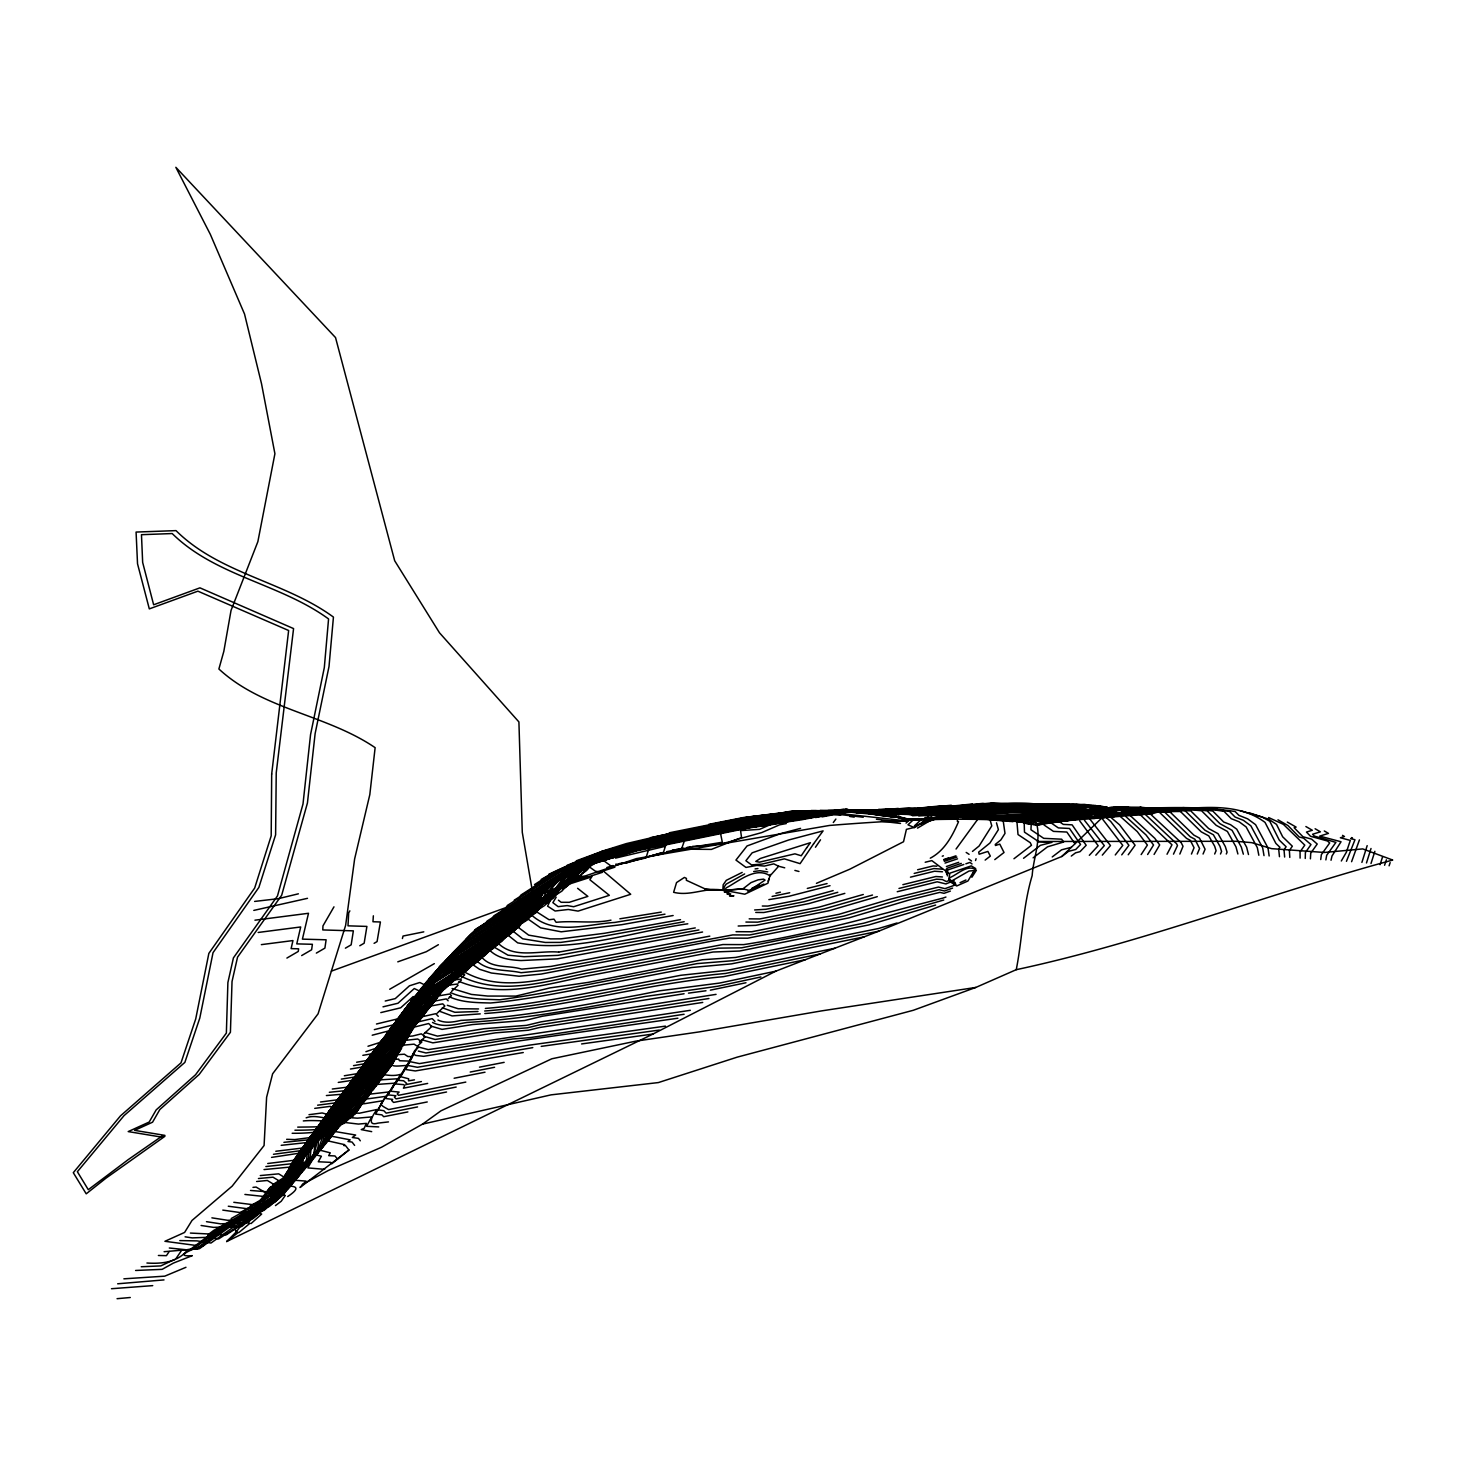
<?xml version="1.0" encoding="UTF-8"?>
<svg xmlns="http://www.w3.org/2000/svg" width="1466" height="1466" viewBox="0 0 1466 1466"><rect width="100%" height="100%" fill="white"/><g stroke="black" fill="none" stroke-linecap="round" stroke-linejoin="round"><path stroke-width="1.5" d="M1031.276 823.361L1030.946 829.756L1043.719 838.332L1061.641 839.193L1063.638 842.015L1047.53 846.817L1033.127 857.848M728.089 891.401L722.83 890.174L723.178 884.768L726.311 880.315L742.181 872.417M770.255 874.414L767.927 883.21L744.783 894.205L723.984 890.302L724.204 886.912L726.165 884.145L744.636 873.938M725.157 890.43L742.95 888.836L751.013 882.605L758.069 879.857L763.566 879.124L765.087 880.095L749.493 890.522L742.95 888.836L723.984 890.302L705.329 889.514L725.157 890.43L726.018 887.975C738.223 881.689 755.65 866.021 770.035 875.862L778.629 866.241L784.731 867.817M373.354 915.81L372.969 921.748L380.409 921.986L377.074 941.593L374.087 943.334M945.937 872.527L946.156 869.265M946.651 874.212L947.091 868.239L961.275 863.401M947.348 875.898L947.769 869.961L963.822 864.482M948.759 879.288L949.913 873.168L971.28 865.875L975.715 868.587M275.773 1194.387L275.938 1191.913L297.91 1158.067L299.156 1153.907L314.915 1130.433M277.477 1195.615L277.899 1189.567L299.412 1156.399L300.878 1151.525M302.271 1184.528L328.439 1170.436L381.6 1147.2L422.52 1124.129L551.014 1094.864L658.399 1082.568L737.178 1057.151L913.336 1010.276L975.806 987.443L1016.25 969.686C1022.462 938.387 1022.92 906.318 1032.174 875.587C1033.292 858.031 1041.538 839.816 1036.297 822.536C967.707 816.195 898.163 820.007 829.518 825.45L636.427 858.6L580.518 877.566L533.477 897.558L331.371 971.133M370.128 1087.186L361.057 1102.084L316.033 1141.574L281.197 1145.331M371.814 1084.309L371.173 1087.186L365.675 1093.819L297.928 1153.412L271.558 1157.389M381.875 1067.065L380.867 1071.444L372.566 1081.505L314.824 1132.283L307.292 1140.75M385.21 1061.311L384.092 1066.203L374.838 1077.4L320.394 1125.338L310.352 1136.608L278.228 1187.039L267.343 1180.478L256.605 1181.504M390.213 1052.716L388.93 1058.36L378.265 1071.298L328.75 1114.911L313.394 1132.485M438.994 967.065L468.479 937.452L581.837 864.647M445.261 961.146L469.981 935.565L579.217 865.453M451.73 955.246L452.261 953.267L471.502 933.695L576.596 866.241L585.081 863.749M293.933 1161.054L281.032 1182.036L272.988 1177.18L258.437 1178.536M307.805 1142.051L305.459 1149.784L285.723 1180.185L284.276 1193.507L269.176 1206.536L246.288 1208.607L228.293 1206.225M314.695 1132.613L311.47 1143.223L293.493 1170.839L292.632 1181.944L291.056 1185.224M321.567 1123.194L317.426 1136.7L301.263 1161.53L300.42 1171.554L297.818 1176.978M1359.44 839.908L1351.597 861.696M326.698 1116.176L321.86 1131.825L307.054 1154.567C305.991 1184.363 269.634 1195.193 253.581 1215.387L249.018 1218.264M330.107 1111.485L324.811 1128.6L310.902 1149.949L310.151 1158.598L306.229 1166.716M336.923 1102.157L330.693 1122.168L318.58 1140.731L317.902 1148.281L312.918 1158.561M649.145 847.769L645.975 857.94L634.466 860.56M1367.173 845.625L1361.896 862.411M343.704 1092.866L336.52 1115.773L326.222 1131.55L325.617 1137.964L319.57 1150.443M1366.477 862.961L1371.022 848.484M350.466 1083.612L342.329 1109.432L333.845 1122.406C327.175 1155.978 293.31 1174.046 267.142 1191.656M355.505 1076.685L346.654 1104.704L339.544 1115.571L339.086 1120.024L331.133 1136.315M362.23 1067.486L352.39 1098.419L347.094 1106.482L346.764 1109.799L337.711 1128.307M1371.003 863.529L1374.87 851.325M368.919 1058.305L358.089 1092.188L345.701 1117.349L357.337 1118.173L371.723 1116.927L366.61 1126.309L378.741 1126.914M666.902 841.594L663.072 853.615L642.786 858.215M373.922 1051.47L362.322 1087.534L354.882 1102.67L364.393 1103.715L382.956 1100.728L375.626 1114.105L381.911 1114.856L383.707 1116.707L407.878 1111.924M1380.056 864.683L1382.53 856.987M377.238 1046.907L365.144 1084.437L361.002 1092.848L369.487 1094.167L388.82 1091.95C381.325 1105.309 376.414 1102.982 388.637 1109.579L427.247 1101.956M383.872 1037.818L372.217 1073.808C381.27 1072.947 389.993 1077.492 400.584 1074.358L390.542 1091.217L399.119 1092.078L397.231 1093.966L398.495 1095.304L465.803 1082.091M388.838 1031.019L379.309 1060.303L398.624 1059.13L399.485 1060.724L409.435 1061.127L398.147 1080.314L403.645 1080.79L406.54 1083.319L405.899 1084.602L421.42 1081.56M1384.582 865.252L1386.36 859.809M391.77 1030.378L386.438 1046.742L414.072 1044.159L418.635 1047.072L428.255 1049.601L690.321 1010.312M394.757 1024.001L388.82 1042.198L417.718 1038.991L421.896 1041.978L417.938 1045.661M394.464 1027.703L391.202 1037.671L412.697 1036.004L421.365 1033.842L425.158 1036.847L419.368 1042.271M1389.108 865.82L1390.153 862.613M399.577 1020.336L398.367 1024.019L414.658 1022.718L432.195 1018.613L434.981 1021.454M405.569 1010.331L407.291 1005.676L433.844 974.853L456.329 952.643L537.802 899.886M407.969 1005.749L440.716 967.23M685.263 838.424L681.378 849.419L651.106 855.887M1179.837 854.073L1183.025 846.285L1181.101 842.547L1148.776 812.53M414.86 1050.316L410.132 1059.698M414.493 1052.075L416.912 1047.585M1191.455 854.055L1194.057 847.751L1190.3 840.348L1186.507 838.332L1156.784 809.745L1145.936 808.261M1197.264 854.055L1199.573 848.502L1194.9 839.23L1190.172 836.72L1162.373 809.873L1150.535 808.261M768.074 881.139L768.99 878.959M1203.055 854.037L1205.089 849.235L1199.518 838.131L1193.855 835.107L1167.981 810.002L1155.153 808.242M1214.673 854.018L1216.084 850.72L1214.654 846.194L1208.772 835.895L1201.24 831.845L1179.177 810.258L1164.37 808.224M1220.482 854.018L1221.581 851.453L1219.987 846.377L1213.408 834.795L1204.96 830.214L1184.766 810.386L1168.988 808.224M1226.291 854L1227.079 852.186L1225.319 846.56L1218.063 833.678L1208.68 828.583L1190.374 810.515L1173.606 808.206L1136.058 808.059M1237.89 853.982L1235.985 846.908L1227.39 831.442L1216.157 825.303L1201.57 810.771L1171.591 807.968M1243.351 854.183L1241.317 847.091L1232.063 830.306L1219.914 823.654L1207.159 810.9L1187.478 808.187M1248.501 854.531L1246.65 847.256L1236.754 829.188L1230.56 824.698L1223.689 822.005L1212.767 811.028L1192.115 808.169L1155.483 808.041M299.504 1174.907L302.381 1168.97L303.187 1159.203L318.91 1135.069L323.271 1120.849L337.546 1099.867L370.44 1062.905L395.179 1041.007L472.419 952.588L468.992 953.798M304.543 1168.768L308.208 1161.182L308.978 1152.258L323.345 1130.213L328.402 1113.83L340.533 1095.835L375.992 1055.978L397.414 1036.993L415.226 1016.469M1258.836 855.264L1257.315 847.623L1246.137 826.934L1239.1 821.785L1231.257 818.688L1223.963 811.284L1201.387 808.151M309.564 1162.63L314.017 1153.43L314.75 1145.331L327.761 1125.375L333.515 1106.812L343.52 1091.803L381.526 1049.051L399.632 1032.999L412.606 1017.221L417.517 1013.537L483.377 939.468M1264.004 855.613L1262.666 847.788L1250.846 825.798L1243.388 820.319L1235.05 817.02L1229.553 811.413L1206.023 808.151M316.253 1154.493L372.914 1052.093L418.36 1000.032L433.203 987.003L493.089 948.594L547.313 894.095L561.057 885.226C567.452 871.134 585.337 867.304 598.311 861.532M322.886 1146.394L329.484 1132.833L330.033 1126.969L339.434 1112.602L347.076 1088.23L355.358 1075.806L411.946 1012.933L424.737 1002.524L440.918 992.189L520.632 913.556L522.647 909.561L517.168 909.305M324.536 1144.378L331.408 1130.268L331.939 1124.679L340.882 1111.008L348.78 1085.921L358.309 1071.829L411.781 1011.888L426.166 999.922L449.641 984.895L526.459 909.47L531.26 899.996L530.142 899.941M1269.153 855.979L1267.998 847.971L1255.574 824.662L1247.676 818.853L1238.862 815.334L1235.142 811.541C1196.219 805.255 1156.564 808.151 1117.404 808.92L984.272 817.405M329.484 1138.331L337.162 1122.571L337.638 1117.843L345.206 1106.262L353.819 1078.994L362.707 1065.892L413.833 1008.132L428.292 996.019L462.706 973.974L531.315 905.713L535.182 903.368L540.184 893.527L550.575 884.548M336.062 1130.304L344.84 1112.346L345.206 1108.754L350.96 1099.976L360.544 1069.777L368.552 1057.994L411.231 1009.121L431.096 990.851L480.097 959.46L540.478 899.061L549.603 893.252C555.376 877.566 573.811 873.351 586.73 865.691M1089.33 855.301L1098.162 845.717L1079.764 820.96M1095.817 855.209L1104.319 845.625L1084.455 820.264M1279.47 856.694L1278.682 849.052L1279.91 847.293L1275.878 843.408L1265.03 822.389C1232.21 797.852 1186.251 811.174 1148.593 810.258L1121.252 811.871M1284.637 857.042L1284.033 849.749L1286.122 846.762L1279.268 840.11L1269.776 821.253L1262.208 817.075L1240.218 810.68M1102.304 855.118L1110.477 845.552L1089.055 818.046M1289.787 857.408L1289.384 850.445L1292.334 846.212L1282.677 836.793L1276.501 824.387L1268.676 819.201L1249.728 812.989M1115.26 854.953L1122.773 845.406L1101.754 818.046L1061.769 856.51L878.739 931.185L775.771 971.188L652.975 1034.043L226.68 1241.537L236.173 1231.953L269.909 1187.607L294.923 1171.774L315.282 1156.106M1300.104 858.123L1300.067 851.838L1304.777 845.131L1283.391 824.35L1268.603 817.533M1121.728 854.861L1128.93 845.314L1110.697 821.455L1105.657 817.148M1305.253 858.471L1305.4 852.516L1310.989 844.581L1303.622 838.185L1299.169 836.958L1287.936 825.541L1277.986 819.806M1128.215 854.77L1135.087 845.241L1119.603 824.863L1108.333 815.206M1310.402 858.838L1310.732 853.212L1317.219 844.031L1311.594 839.12L1302.944 836.738L1294.13 827.722L1296.109 827.099L1287.313 822.06M1171.114 812.237L1157.572 812.109L1152.294 813.758L1054.769 821.656L867.231 811.779L827.026 811.266L762.082 822.939L639.689 848.906C605.403 862.594 557.098 865.453 538.077 901.333L533.606 904.046L467.068 970.345L428.988 994.736L414.841 1006.574L364.173 1063.913L357.191 1074.376L348.083 1103.128L341.431 1113.28C337.4 1131.825 324.407 1148.501 308.391 1158.616M546.726 895.268C556.952 874.359 582.735 866.791 603.735 860.469M1141.153 854.586L1147.383 845.094L1137.268 831.589L1119.914 816.086M1320.719 859.552L1321.379 854.605L1329.68 842.95L1327.481 841.008L1310.549 836.298L1306.444 832.083L1312.308 830.251L1305.876 826.531M555.339 889.239C564.886 871.006 588.068 865.087 606.722 859.241M558.198 887.223C566.939 869.796 592.191 863.841 609.691 858.031M1325.869 859.901L1326.693 855.283L1335.911 842.4L1314.361 836.078L1312.583 834.264L1320.39 831.827L1315.112 828.748M1147.621 854.513L1153.54 845.002L1146.027 834.942L1125.833 816.562M1331.018 860.267L1332.008 855.979L1341.042 841.759L1319.712 836.115L1328.434 833.384L1324.293 830.965M569.578 879.252C576.376 866.168 594.188 863.401 606.906 858.453M1154.09 854.421L1159.679 844.929L1154.75 838.259L1129.535 814.931M578.062 873.296C586.638 860.139 606.246 859.314 619.99 853.853M580.884 871.317C588.342 859.681 606.081 858.728 618.249 854.385M592.099 863.456L594.078 860.817L613.246 853.835L622.995 852.406M1341.317 860.982L1346.374 852.186L1350.314 840.421L1340.382 837.764L1344.45 836.5L1342.544 835.363M600.474 857.592L604.652 855.741M1167.028 854.238L1171.975 844.801L1139.284 813.85M1346.448 861.33L1354.969 839.743L1350.681 838.589L1352.44 838.039L1351.615 837.562M1173.478 854.147L1177.491 845.534L1176.52 843.646L1144.836 813.96M312.478 1159.643L307.842 1167.907L324.664 1169.337M478.722 927.685L486.584 922.169M413.724 1053.907L407.163 1065.342L417.389 1067.285L532.781 1047.622M333.973 906.831L322.96 925.889L322.795 929.939L353.361 930.855L351.162 944.837L345.39 948.172M349.861 910.862L348.67 912.915L347.992 925.834L366.903 926.42L364.154 943.206L359.793 945.753M394.391 1050.297L378.521 1072.8L377.642 1076.685L370.275 1085.591L309.253 1139.229L289.425 1167.138L264.008 1169.575M550.611 899.629L547.588 906.171L555.101 911.009L568.313 909.47L578.08 911.101L630.728 894.278L603.222 870.914M556.2 897.137L552.865 902.653L558.125 906.648L567.177 905.603L573.664 906.721L609.343 895.323L589.863 879.747L591.934 876.521M978.463 818.285L956.052 849.034M491.88 919.09L493.987 915.774L568.002 868.935M505.165 909.03L507.474 905.383L562.358 870.657M518.561 898.805L520.98 895.011L555.852 872.6L596.002 860.359M384.587 1065.086L393.364 1051.525L410.407 1033.402M373.134 1083.777L393.218 1052.79L408.666 1036.37M361.809 1102.285L393.09 1054.036L406.925 1039.339M322.52 1120.171L309.528 1139.687L306.962 1148.135L287.666 1177.839L286.768 1189.769L285.027 1192.646L263.788 1210.55L240.314 1212.584L222.795 1210.11M381.6 1040.365L375.571 1049.18L363.733 1085.994L357.942 1097.759L366.94 1098.95L385.888 1096.348L377.99 1109.817L383.835 1110.715L386.163 1113.152L417.572 1106.922M391.66 1026.786L387.189 1033.273L376.945 1064.811L392.302 1063.949C390.121 1067.688 404.304 1065.269 406.485 1065.544L395.6 1083.96L403.7 1084.638L404.744 1085.555L403.425 1088.175L427.669 1083.429M393.786 1024.239L414.383 999.537M397.066 1019.731L430.876 980.076L446.928 963.528L524.7 913.373M401.996 1012.988L435.75 973.479L453.269 956.473L535.108 903.386M169.231 1251.506L166.409 1255.666L158.383 1255.482M176.195 1258.304L181.692 1250.241L192.193 1249.234L219.314 1229.058L255.341 1208.864M815.444 847.256L820.52 839.816M187.886 1249.6C177.807 1262.373 161.938 1264.004 146.93 1263.014M393.511 1050.554L412.148 1030.47M395.472 1046.339L422.281 1017.166L431.957 1001.699L430.143 1002.029M389.754 1055.795L412.679 1029.407L423.601 1011.65M385.943 1062.117L393.786 1051.287M386.712 1062.63L369.12 1087.644L306.467 1142.71L291.532 1163.747L265.877 1166.551M384.367 1066.405L367.984 1089.714L303.682 1146.192L293.658 1160.321L267.747 1163.509M374.508 1081.047C386.951 1056.161 407.548 1038.001 421.567 1014.417M372.602 1084.217L377.312 1077.73M374.948 1081.505L363.366 1097.961L306.907 1147.512L275.81 1151.268M366.866 1093.691L393.768 1050.481L415.593 1024.587M367.893 1092.811L359.903 1104.155L320.633 1138.587L283.909 1142.344M365.547 1096.586L358.749 1106.244L325.25 1135.6L294.813 1139.577L286.64 1139.32M358.492 1107.893L355.267 1112.474L339.214 1126.529C324.353 1129.59 309.619 1130.231 294.923 1130.213M833.311 822.518L835.877 819.054M542.878 891.914L532.909 904.834L468.9 967.817L428.878 989.275L422.978 994.15L374.38 1050.132L367.251 1060.596L356.659 1093.746L342.659 1122.223L358.4 1124.074L366.39 1123.377L364.191 1128.289L361.241 1129.608L371.704 1131.642M972.838 873.736L974.872 870.914M429.263 978.39L463.934 943.133L543.794 891.64M424.682 984.034L438.902 967.743M420.101 989.66L436.905 970.18L462.413 945.039L542.438 893.399M410.938 1000.893L436.52 971.28M432.855 976.576L404.469 1009.506L400.768 1019.456L415.318 1018.265L435.714 1013.684L438.261 1016.323M418.745 996.898L426.368 988.029M420.412 995.89L437.363 979.361L500.034 939.12M420.724 1015.865L406.265 1037.58L394.592 1050.004M419.019 1018.76L402.747 1041.245L395.875 1047.97M418.158 1020.226L383.542 1064.188L382.479 1068.824L373.702 1079.452L317.609 1128.802L308.813 1138.679L283.854 1177.015L278.668 1173.845L260.288 1175.567M410.278 1029.828L417.297 1021.674M414.731 1026.053L397.817 1044.69M413.87 1027.519L396.571 1046.394M411.268 1031.936L393.419 1050.902L358.18 1108.278L334.541 1129.571C320.339 1132.064 306.211 1133.438 292.155 1133.273M407.805 1037.855L393.145 1053.413L354.919 1113.574L343.905 1123.487C328.366 1127.299 313.064 1126.878 297.708 1127.134M405.166 1042.326L392.943 1055.3L352.152 1117.367M404.286 1043.81L392.87 1055.941L355.267 1113.903L352.445 1114.325M403.407 1045.313L392.796 1056.565L357.796 1110.532L352.738 1111.283M401.647 1048.3L392.668 1057.847L362.89 1103.715L353.324 1105.126M400.768 1049.803L392.595 1058.489L365.455 1100.288L353.618 1102.011M399.888 1051.324L392.522 1059.13L368.039 1096.825L353.911 1098.895M398.111 1054.329L392.375 1060.413L373.244 1089.843L354.515 1092.573M397.213 1055.85L392.302 1061.054L375.882 1086.343L354.827 1089.385M396.333 1057.371L378.521 1082.806L355.12 1086.178M394.537 1060.413L383.854 1075.659L338.279 1082.421M393.639 1061.934L386.548 1072.067L341.303 1079.104M392.741 1063.455L389.26 1068.439L344.327 1075.769M412.771 1000.527L400.346 1015.242L395.967 1028.582L413.998 1027.153L428.677 1023.525L431.7 1026.603L423.784 1034.006M395.948 1021.014L443.795 967.12L522.098 916.69M390.231 1028.729L437.931 974.688L514.218 925.046M380.17 1042.326L427.504 988.231L436.666 980.626L495.673 942.748M367.105 1059.955L416.875 1003.477L430.399 992.152L475.754 963.089L538.187 900.71L543.849 897.284C549.072 880.919 567.47 877.236 579.821 868L638.59 849.804L787.718 819.256M361.241 1067.871C389.974 1034.116 417.792 997.906 458.363 977.62L532.286 905.402L537.491 895.14L542.585 890.229M356.843 1073.827C384.184 1043.352 408.702 1008.626 445.279 988.542L523.545 911.522L526.954 904.779L523.655 904.632M350.942 1081.798C375.937 1054.952 398.001 1024.074 428.054 1002.799L508.647 921.931L504.249 920.703M345.005 1089.806C367.728 1062.154 393.163 1036.737 418.653 1012.09M339.049 1097.851C360.233 1068.128 390.982 1047.714 412.862 1018.833L477.788 946.065L476.138 946.633M334.56 1103.898C355.945 1073.808 387.977 1054.146 409.729 1024.587L467.031 959.112L461.863 960.945M331.554 1107.966C352.775 1078.151 385.008 1059.112 406.54 1029.755L407.401 1026.108L411.231 1023.415L457.539 972.178L461.662 965.654L456.604 967.193M325.544 1116.102C346.617 1087.002 378.979 1069.007 400.145 1040.145L401.849 1032.852L409.509 1027.464L444.711 988.542L450.868 978.738L446.14 979.709M319.478 1124.275L337.107 1104.503L381.673 1065.196L393.749 1050.536L395.234 1044.14L402.362 1035.344L407.768 1031.551L431.884 1004.906L440.075 991.859L436.905 992.445M405.092 1036.682L397.176 1045.918M971.848 877.291L976.374 870.291C968.091 863.364 957.756 874.469 949.693 877.713L949.473 880.974L955.979 884.31M372.914 1052.093L428.878 989.275L488.325 949.986M430.564 999.336L475.094 949.327L472.565 950.225M420.742 997.008L433.899 985.72L497.414 944.984L547.991 894.003M334.468 1106.848L382.791 1063.162L395.344 1047.933L396.901 1041.281L402.197 1034.758L408.208 1030.525L435.09 1000.82L442.769 988.579L439.214 989.257M322.373 1122.241L377.129 1073.332L387.317 1060.981L388.545 1055.593C401.171 1037.781 419.459 1024.936 429.245 1004.998L427.907 1005.236M431.865 978.317L442.989 966.57L456.751 955.264L529.043 908.957M430.381 980.956L446.214 964.665L525.946 913.391M428.384 984.474L442.182 970.529L514.749 923.873M435.549 974.029L451.711 958.269L460.269 952.13L531.993 906.245M465.712 939.596L476.303 928.748L485.796 923.232L487.225 920.96L570.824 868.074M463.494 961.531L488.545 935.986L487.555 935.711M440.313 966.167L465.455 941.245L545.15 889.899M446.25 961.843L457.722 950.518M568.203 879.343L541.082 906.006L536.244 912.548L530.472 916.25M572.62 876.137L550.062 898.31L544.839 905.365L537.179 910.276M576.45 872.948L554.551 894.462L549.127 901.773L545.315 904.229M577.164 872.82L559.022 890.632L553.415 898.2L545.792 903.093M583.083 868.147L568.002 882.953L561.991 891.035L552.499 897.137M811.101 810.57L835.877 811.101M820.117 810.423L837.123 810.826M461.369 977.987L464.704 974.853L464.044 974.139L453.306 975.88M458.088 983.173L461.369 980.058L460.489 979.105L441.431 981.853M451.546 991.401L458.052 985.262L456.934 984.071L428.439 987.919M448.248 998.639L451.436 995.652L449.842 993.966L419.423 999.116M437.143 1013.226L444.839 1006.006L442.769 1003.843L407.475 1010.166M418.635 1047.072L415.483 1050.517L405.734 1069.52L415.318 1070.95L523.252 1052.533M906.043 823.067L908.572 820.722L897.229 821.583L876.411 819.237M921.894 818.963L914.454 825.816L939.101 817.46M928.326 816.525L920.007 824.185L940.586 817.478M925.596 822.554L931.735 816.892M440.258 967.358L459.371 948.832L542.512 895.103M987.644 804.376L982.953 803.35L931.973 808.591M599.209 858.398L602.288 858.215M364.521 1095.89L302.363 1150.443L273.464 1154.292M286.676 1180.46L311.213 1161.017M432.03 982.33L501.152 936.737M972.471 851.416L979.105 846.01L991.786 825.889L989.532 817.955M545.609 895.873L484.421 955.832L431.81 989.568L413.614 1006.097L370.018 1056.033L363.898 1065.177L353.819 1096.861L348.981 1104.21L348.67 1107.251L339.342 1126.309L327.798 1140.86L344.712 1144.671L343.649 1145.477L345.646 1145.752L348.926 1149.985L331.847 1163.747L330.73 1162.355L318.269 1161.768L321.384 1156.234L313.504 1154.218L322.025 1147.97M975.531 860.524L976.099 858.728M985.152 860.084L990.32 856.089L987.919 851.434L979.123 854.22L978.683 852.149L989.971 842.987L998.401 829.646L996.477 822.811M994.773 859.626L1004.027 852.479L999.794 844.123L995.469 845.479L995.267 844.453L1000.838 839.945L1004.998 833.403L1002.964 819.219M1013.959 858.746L1031.496 845.277L1030.232 842.675L1018.009 834.539L1016.873 820.997M348.926 1149.985L300.017 1187.497L305.991 1181.083L286.676 1179.654M1023.543 858.288L1040.475 845.314L1051.873 842.382L1038.881 841.777L1024.477 832.157L1024.166 822.041M1052.222 856.95L1061.567 849.822L1071.426 847.293M190.378 1249.362L216.931 1229.424L256.403 1207.306L269.909 1187.607C293.072 1177.436 321.439 1161.86 324.316 1133.841L335.073 1117.367L341.999 1095.175L352.408 1079.801L412.111 1013.996L432.177 999.482L513.668 918.431L508.427 916.965M195.821 1248.94L224.115 1228.306L253.233 1211.997M1061.769 856.51L1068.567 851.325L1075.732 849.474L1080.552 844.471L1069.484 828.455L1058.342 827.905L1050.499 822.518M1071.28 856.071L1075.568 852.827L1080.039 851.673L1086.178 845.296L1072.122 824.845L1063.271 824.387L1058.599 821.18M197.635 1248.812L226.515 1227.94L252.17 1213.573M226.68 1241.537L238.188 1232.521L236.173 1231.953L231.262 1218.503L259.574 1202.633M238.848 1232.576L249.935 1223.285L244.181 1221.673L240.791 1212.199L260.618 1201.075M251.016 1223.597L261.699 1214.031L252.225 1211.356L250.32 1205.877L261.663 1199.518M275.461 1205.583L281.215 1201.259L285.32 1195.431L272.346 1192.444L266.482 1192.518M287.721 1196.549C309.967 1181.633 280.592 1187.863 272.603 1184.748L297.653 1168.878L316.638 1154.475M323.363 1146.357L318.617 1149.839L330.271 1152.844L328.677 1155.648L334.999 1155.959L337.546 1159.148M317.975 1152.844L288.271 1173.68M309.857 1162.666L283.928 1183.355L264.375 1195.725M305.771 1167.596L275.681 1192.078L260.197 1201.845M304.397 1169.245C287.061 1185.133 264.43 1195.871 251.107 1215.131L228.934 1227.555L199.468 1248.666L164.1 1251.707M301.648 1172.562L267.398 1200.801L256.019 1207.984M298.899 1175.879L261.883 1206.628L253.233 1212.089M296.15 1179.214L250.429 1216.212L247.901 1219.859L218.617 1238.935L207.952 1237.286L192.248 1237.89L185.083 1236.828M290.598 1185.902L241.725 1226.547L213.505 1227.372L201.099 1225.484M422.52 1124.129L440.991 1110.807L551.821 1058.782L635.823 1041.153L699.355 1031.881L821.418 1010.917L975.806 987.443M590.798 865.948L596.167 862.484M574.58 878.006L578.319 875.605M582.039 873.205C589.827 870.602 591.256 861.037 598.183 857.555L601.005 857.628M575.753 878.079C586.29 874.194 588.617 861.092 599.209 857.39L612.678 854.605M573.334 880.461L579.107 876.741L591.861 861.77L600.235 857.225L618.011 852.094M562.907 888.799C575.845 882.129 580.774 865.783 595.159 860.799M562.431 889.917C573.151 881.817 579.345 867.579 592.722 862.521M519.111 920.245L442.86 969.283C419.588 995.762 387.647 1018.852 381.691 1055.777L404.414 1054.201L407.841 1056.51L412.386 1056.711L400.676 1076.685L408.647 1078.774L408.501 1080.863L414.475 1079.837M562.321 878.904L587.115 863.016L596.607 860.23M570.604 874.469L589.753 862.21M580.866 868.788L592.411 861.403M507.401 931.075L440.112 974.304L433.368 980.186L387.354 1032.595L382.223 1040.09L369.853 1078.298L379.401 1079.911L397.634 1078.774L387.995 1094.845L395.893 1095.743L394.446 1097.191L396.022 1098.877L456.183 1087.057M507.401 931.9L433.166 980.754L380.555 1042.363L367.16 1082.989L374.6 1084.602L394.702 1083.172L385.466 1098.474L392.668 1099.408L391.66 1100.435L393.566 1102.45L446.544 1092.005M522.501 922.206C542.072 910.514 552.81 887.406 573.096 876.411M521.969 923.378L527.632 919.732L532.085 913.703L565.326 881.029L583.688 869.356L587.298 864.519L603.259 858.801M511.432 931.808L519.019 926.933L523.087 921.399L560.855 884.273L565.656 881.671M507.089 935.418L514.713 930.543L518.579 925.266L558.601 885.904L572.418 877.254C580.005 863.621 601.72 860.634 615.61 855.631M497.029 942.711L435.988 981.89L426.001 990.191L378.723 1044.268L370.586 1056.033L359.5 1090.631L348.761 1112.456L359.298 1113.244L377.11 1109.487C373.317 1113.94 365.675 1126.768 378.063 1123.103L388.472 1121.911M502.765 939.046L510.388 934.135L556.347 887.535L566.737 881.231L569.449 875.99L573.572 872.05L584.054 868.293L595.727 861.257L614.126 856.236M494.079 946.285L501.739 941.355L551.839 890.815L555.669 888.744M541.156 896.862L457.85 950.738M590.835 865.068L594.665 862.613M541.229 879.435C562.413 867.286 586.363 856.199 609.911 852.039C669.119 831.094 732.872 823.69 794.554 813.373M534.485 884.621L550.74 874.176L605.605 851.856M514.236 900.197L559.536 871.519M265.767 1193.69L280.977 1184.07M261.589 1199.811C284.825 1183.135 316.454 1166.185 322.41 1136.132L333.625 1118.961L340.314 1097.503L349.458 1083.795L392.613 1035.216L404.085 1025.046L412.276 1015.077L423.436 1006.794L503.644 925.449L500.089 924.46M254.626 1210.036C276.817 1190.997 312.185 1175.036 316.656 1143.022L329.227 1123.762L335.219 1104.484L346.489 1087.79L387.079 1042.143L401.867 1029.022L412.441 1016.14L419.789 1010.624L447.057 979.893L493.584 932.468L491.733 931.955M565.253 876.063L550.263 884.804M604.652 857.976L621.437 853.267M921.601 823.342L914.399 827.63L907.967 824.79L913.501 819.677L902.818 820.484L835.272 812.989M917.514 828.107L929.975 820.685M286.896 958.068L298.276 951.434L298.624 948.814L291.111 948.612L292.962 940.567L261.351 944.635M301.666 955.575L311.635 949.766L312.386 944.287L296.773 943.884L300.695 926.97L258.163 932.468M316.344 953.102L324.902 948.117L326.112 939.798L302.417 939.138L308.501 913.281L254.937 920.19M474.672 930.287L573.664 867.212M402.399 938.533L403.058 936.041L423.784 931.845M438.389 944.709L426.258 951.727L397.781 961.843M434.339 963.638L389.718 989.238M257.466 1205.748L213.688 1230.414L208.667 1234.225L203.353 1245.587C199.816 1246.357 169.928 1257.242 192.284 1255.666L173.428 1263.069L162.14 1269.354L135.587 1270.472M248.963 1218.283L233.772 1226.804L210.976 1243.021L197.085 1240.896L179.805 1240.584M584.879 867.176L602.086 856.401L608.555 854.99M582.039 869.521L585.392 867.707M578.08 872.068L594.903 861.495C601.885 854.861 613.906 853.56 623.398 852.167M575.808 873.718L589.314 865.416L591.824 862.045L617.479 853.34M571.722 876.741L575.552 874.671M253.966 1210.513L227.816 1224.586L196.92 1245.569L164.925 1241.299L184.606 1232.43L192.009 1220.445L232.159 1186.141L264.082 1145.532L266.61 1097.283L272.621 1073.808L318.085 1013.812L345.628 925.376L354.625 858.948L369.817 794.609L375.131 747.66C326.35 714.492 262.817 709.672 218.892 668.991L223.822 651.38L231.042 610.406L257.869 541.65L274.912 453.727L261.516 383.707L244.529 314.036L210.316 234.322L175.847 167.307L335.531 337.583L394.684 560.745L439.488 632.781L518.909 721.932L522.281 832.322L533.477 897.558M759.021 885.116L751.948 888.231M763.896 884.053L747.88 891.42M960.065 882.679L965.947 879.985M441.632 986.087L445.481 985.299C433.661 1006.024 414.97 1021.747 398.55 1038.423L396.956 1045.331C375.351 1074.541 342.109 1092.445 320.999 1122.223C306.669 1141.354 298.386 1163.418 283.763 1182.531L282.846 1194.992L274.563 1202.487L252.299 1204.612L233.809 1202.303M432.195 999.024L434.669 998.419C424.535 1018.962 405.294 1031.936 391.898 1049.858L390.524 1055.758L379.401 1069.245L331.536 1111.43L316.436 1128.38L279.859 1187.222L279.163 1196.842L272.786 1192.243L250.521 1190.465M930.287 858.178C944.562 850.683 952.442 835.895 958.526 821.675L957.335 821.308L957.646 818.541L951.067 817.442M773.81 823.141L759.571 829.353L740.568 830.599L741.558 837.489C725.652 844.636 709.526 845.369 692.52 846.395M612.165 855.026L627.521 849.675M611.487 855.576L629.555 848.466M616.82 853.395L630.765 847.55M630.746 847.751L818.889 811.119M631.351 847.623L624.021 849.95M630.93 848.484L624.241 851.654L616.27 852.699M622.574 852.662L630.673 849.016M623.05 852.589L630.508 849.382M576.266 860.817L601.536 851.544L666.37 834.575L763.218 815.701M567.067 865.325L601.683 851.654M548.614 874.396C574.452 861.88 600.419 852.332 627.686 845.699C681.873 831.808 737.471 820.978 792.813 813.667M602.233 861.073L634.815 848.631M953.981 880.626L945.918 883.943L937.195 881.799L897.247 891.713M560.269 871.28L608.94 851.874L650.391 840.403L791.567 813.062L809.159 812.366M564.025 870.126L610.406 851.911L645.755 842.089L799.703 812.292L810.258 811.889M567.782 868.971L613.411 851.38M575.332 866.663L610.644 852.809L641.118 843.793L807.876 811.541L816.525 811.193M614.529 851.251L648.082 841.246L795.635 812.677L810.973 812.072M579.125 865.508L610.717 853.102L638.791 844.636L811.211 811.303C830.526 812.934 849.345 807.363 868.458 812.402M582.918 864.354L610.791 853.414L636.446 845.479L814.51 811.101L829.426 811.211M590.541 862.026L596.662 859.626M600.748 858.013L631.516 847.256L658.692 842.895M600.602 858.398L628.144 848.686M185.962 1267.302L164.778 1276.153L123.877 1278.828M637.673 848.374L702.489 834.209L748.191 826.238M641.98 847.311L611.249 857.372M624.369 850.262L611.12 854.605M611.798 855.393L613.026 854.971M942.253 856.199L943.389 855.814M943.646 859.626L948.484 857.976M944.324 861.348L956.913 857.097M945.02 863.071L957.536 858.838M946.395 866.516L958.709 862.32M923.415 822.279L929.352 820.264M936.774 819.274L943.023 817.167M965.874 863.804L969.979 862.429L972.031 863.969M408.281 1025.815L372.199 1035.216M404.561 1034.684L367.984 1046.248M402.71 1039.082L365.914 1051.69M943.719 859.919L955.979 855.832M400.896 1043.444L369.817 1054.164L362.853 1055.337M397.268 1052.057L378.668 1058.489L356.623 1062.227M395.49 1056.326L383.047 1060.633L353.526 1065.635M393.713 1060.578L387.409 1062.758L350.447 1069.026M625.121 851.691L645.406 845.919M622.83 852.644L646.158 844.911L828.418 811.284L824.937 811.449M620.521 853.579L635.364 848.741M613.576 856.419L638.828 848.191M606.576 859.278L639.689 848.906L810.332 813.978M606.814 867.542L613.118 865.526M574.452 880.168L582.973 877.438M599.979 871.977L614.877 867.194L612.055 866.754L603.277 860.359M571.923 882.111L602.398 872.325L595.453 871.244L590.267 867.524M569.394 884.035L589.882 877.456L578.795 875.77M603.259 851.544L631.993 843.188M607.254 851.838L624.204 845.772L659.553 837.068L775.331 814.583L793.399 813.868M174.656 1259.441L160.802 1265.909L141.249 1266.752M896.917 923.03L878.647 928.473L735.584 957.445L702.379 959.754L588.104 982.403L549.842 987.937L515.83 996.092L487.72 996.055L471.447 994.424L452.096 988.524M935.638 905.053L868.807 924.936L739.615 951.031L713.044 952.02L596.479 974.249C551.399 982.165 504.212 1000.087 459.041 981.414M650.318 856.126L662.302 852.589M780.407 892.189L775.899 893.234M789.734 892.739L772.142 896.422M611.432 858.105L637.472 850.701L747.129 828.235M615.518 858.105L664.703 846.45M611.285 855.228L612.715 854.806M625.396 863.126L662.944 852.552M800.564 828.363L780.718 833.586L747.055 845.955L735.95 860.084L745.974 867.432L756.896 865.38L764.372 866.076L773.791 863.859L778.629 866.241M1108.772 815.811L1115.681 814.051L1157.572 812.109L1140.182 807.18L966.919 818.065L958.672 817.24M1117.147 814.455L1147.017 811.798L1180.423 811.486M872.508 895.03L824.094 908.938L757.739 922.151L745.901 922.059M898.988 888.451L936.517 879.16L942.418 879.563L946.395 881.579L950.206 880.021L955.282 882.642M877.273 896.661L829.096 910.716L755.723 925.358L738.168 926.017M1016.25 969.686C1144.323 942.253 1266.514 894.352 1392.7 860.047L1362.739 848.906L1324.421 852.461L1271.608 848.649L1251.744 842.657L1236.15 841.301L1037.342 841.484M807.308 888.433L827.081 883.558M830.031 885.684L788.855 896.312L768.862 899.629M925.193 862.246L931.826 860.615L949.143 873.608M833.164 890.595L798.97 899.941L767.836 906.08L762.302 906.025M917.606 869.759L933.164 865.93L936.902 866.186M837.782 892.299L804.009 901.737L765.82 909.305L754.624 909.965M914.198 873.424L933.842 868.568L942.473 869.191M844.837 893.38L809.049 903.532L763.804 912.512L755.76 912.438M910.459 877.163L934.52 871.225L942.473 871.775M863.291 894.48L819.091 907.142L759.773 918.944L749.181 918.852M902.873 884.676L935.858 876.521L942.436 876.961M669.192 832.816L747.129 817.203L798.86 811.01M650.428 837.672L751.142 816.837L801.004 811.046M633.788 842.822C681.14 831.772 729.097 821.638 777.163 814.931M816.434 883.338L849.785 869.21L903.532 841.741L906.409 829.353L914.491 827.392M298.386 893.82L278.174 898.695L254.626 901.425M307.512 898.328L253.801 910.404M380.812 1012.603L400.658 1007.82L413.155 996.587L420.449 1000.05M376.469 1024.001L405.954 1016.891L410.956 1012.401L413.87 1013.776M374.325 1029.627L410.627 1020.538M385.228 1001.021L395.27 998.603L409.472 985.793L419.771 982.513L427.137 986.068M383.011 1006.83L397.982 1003.239L414.273 988.542L423.784 993.087M760.909 976.961L717.46 986.288L645.058 996.513C585.997 1007.71 526.77 1018.943 466.719 1022.48C455.23 1024.386 443.483 1028.051 432.507 1022.443M745.992 982.751L710.369 990.155M716.068 994.369L540.936 1021.875L526.532 1025.357L484.037 1028.711L437.454 1036.132L425.048 1032.522M864.134 936.866L731.552 963.858L691.677 967.505L614.364 982.348C573.188 989.825 532.103 999.262 490.45 1003.001C476.542 1002.597 462.413 1002.671 449.402 996.825M834.85 948.245L727.521 970.272L680.975 975.257L623.27 986.38C577.494 994.754 531.755 1004.76 485.374 1008.425M820.135 953.945L725.505 973.461L714.675 974.505C637.435 982.971 562.138 1005.181 484.66 1011.009M805.384 959.68L723.489 976.668C643.592 983.888 565.051 1007.765 484.806 1013.519M775.771 971.188L719.476 983.081L659.535 990.814L640.257 994.644C580.829 1005.694 521.365 1017.257 460.929 1020.391C453.159 1022.168 445.334 1023.488 437.931 1020.024M878.739 931.185L733.568 960.651L697.028 963.62L609.911 980.333C573.334 987.369 536.574 994.846 499.741 999.794C483.065 999.152 466.096 999.592 450.465 992.574M606.503 855.539L613.521 853.89M775.587 814.18L792.41 810.9L797.889 811.449M413.229 1005.053L446.305 998.896L448.138 1000.82M618.817 864.134L633.825 860.817M616.471 864.793L628.218 862.356M673.004 850.262L683.229 848.136M666.499 851.728L676.944 849.565M630.637 849.107L742.034 826.586M630.453 849.455L646.176 846.212M650.666 845.296L763.584 822.554M636.409 848.338C712.586 838.185 788.305 807.235 865.728 812.879M631.296 847.715L657.098 842.492M630.966 848.393L699.3 834.594L848.759 811.578L860.194 812.072M630.801 848.759L720.612 830.599L850.225 811.614M821.088 811.138L644.362 845.204M823.287 811.138L663.127 842.034M827.685 811.174L804.376 815.682M661.276 912.09L619.88 918.797M664.978 914.179L614.694 922.444C587.188 924.185 554.001 935.968 531.113 914.637M708.774 824.332L743.115 817.588L796.716 810.973L816.36 810.661M601.463 856.675L604.432 856.089M470.201 1072.049L494.592 1067.285M454.13 1078.243L485.008 1072.214M829.426 814.4L801.334 819.842L694.004 835.583M815.536 817.552L831.094 814.528M835.547 813.685L839.981 812.824M479.492 1067.156L504.157 1062.355M687.316 838.277L729.408 830.141M749.364 826.293L753.799 825.431M758.215 824.57L769.302 822.444M780.388 820.3L784.823 819.439M795.763 817.332L800.07 816.507M721.51 832.12L651.857 843.481M725.945 831.259L730.361 830.416M734.778 829.554L739.212 828.693M821.052 812.897L829.994 811.193M731.516 830.636L662.339 841.521M735.987 829.774L740.44 828.913M766.791 824.717L672.857 839.542M771.263 823.855L775.734 822.994M776.357 823.324L678.135 838.552L619.733 851.471M780.773 822.463L785.19 821.601M802.122 818.779L772.894 824.442L683.413 837.562M786.307 823.562L779.582 824.827L761.77 832.578L735.639 839.816L711.395 849.4L679.033 849.126M822.114 816.874L833.311 814.784L840.733 815.096M687.078 847.385L690.706 846.725M672.161 850.408L722.317 842.254L720.301 832.23M945.937 897.045L943.078 898.053C877.658 914.967 811.138 934.392 743.629 944.617L722.866 944.544L587.481 970.18C547.569 978.024 502.636 993.362 464.099 971.793M943.737 900.014L863.877 923.177L741.613 947.824L718.395 948.154L591.989 972.233C549.31 980.076 502.636 997.21 460.782 976.063M954.769 885.152L944.965 888.653L938.515 887.077L891.071 898.86L839.065 914.289L751.692 931.771L736.042 931.68M952.57 888.121L944.507 890.998L939.193 889.715L900.179 899.409L844.05 916.067L749.676 934.978L732.743 934.905L546.14 970.235L521.071 972.709C506.21 969.246 488.343 972.123 476.267 960.468M950.353 891.09L944.031 893.344L939.853 892.354L909.25 899.959L849.016 917.863L747.66 938.203L729.463 938.112L712.714 940.952L541.266 974.047L519.056 976.228L491.385 973.021L479.529 969.283L472.95 964.756M827.63 810.661L762.082 822.939M830.269 811.523L843.72 809.122L869.631 812.201M836.133 811.798L840.586 811.01M846.358 811.284L829.811 811.321L801.627 815.426M844.837 812.219L852.516 810.845M847.715 812.347L854.257 811.174L872.655 813.667M856.291 812.75L859.424 812.201L843.628 811.761M861.147 812.53L839.468 811.449M642.511 845.992L659.865 842.95M664.19 842.199L692.392 837.269M649.768 845.149L673.755 840.953M732.34 828.565L766.736 822.573M695.269 927.905L558.656 952.112M698.915 929.957L557.96 955.356L524.04 956.693L507.987 955.191L494.024 947.054M702.562 932.01L557.263 958.874L520.98 960.542C509.966 959.955 498.788 958.654 490.285 950.848M709.801 936.133L551.033 966.406L521.658 969.136C508.977 965.049 493.309 968.806 482.864 958.471M673.132 915.517L621.712 924.68L561.185 931.808L540.606 927.85L527.32 918.541M680.499 919.658L604.505 933.274L560.947 938.845L550.556 938.9L528.676 935.143L518.066 927.208M684.164 921.729L595.874 937.599L560.727 942.4L545.26 942.455L522.684 938.79L512.66 930.873M687.811 923.8C631.663 931.606 574.562 953.193 517.663 942.858L507.584 934.832M990.1 803.533L1005.493 804.156M665.436 1026.127L529.684 1045.111L419.459 1063.601L409.106 1061.476M659.205 1030.085L541.211 1046.376M652.975 1034.043L581.599 1043.939M684.109 1014.27L530.985 1037.507L512.66 1038.991L425.965 1052.973L418.341 1051.085M677.897 1018.21L518.341 1041.025L423.656 1056.326L415.794 1055.428L412.734 1053.742M610.974 920.172C592.576 923.855 574.47 920.428 556.109 922.316L553.965 919.145L549.072 919.732L536.611 911.815M708.921 998.511L540.184 1024.697L527.43 1027.794L489.791 1030.763L435.145 1039.486L423.766 1036.26M702.727 1002.432L539.451 1027.519L528.328 1030.232L495.526 1032.834L432.855 1042.857L421.475 1039.687M790.705 817.478L832.596 811.358M779.839 819.512L835.363 811.394M768.99 821.546L838.094 811.431M758.179 823.562L840.824 811.468M747.403 825.578L843.536 811.504L912.054 814.381M736.665 827.594L846.23 811.559M715.261 831.607L851.563 811.633M338.958 1116.945C327.779 1121.545 317.334 1113.629 306.156 1117.825M349.329 1117.917C333.735 1123.469 318.708 1119.419 303.315 1120.94M684.091 993.746L542.42 1016.231L524.755 1020.501L472.51 1024.551L442.054 1029.389L430.839 1026.053M688.47 993.142L705.989 990.759M629.922 847.843L631.15 847.495M628.254 848.447L629.959 848.228M626.568 849.052L629.152 848.704M621.456 850.866L626.715 850.17M617.131 852.406L625.066 851.16M314.732 1108.369L330.015 1106.39L337.015 1108.278M308.996 1114.691L322.135 1112.969L331.334 1115.424M326.387 1095.542L348.56 1093.709M320.523 1101.992L337.986 1099.738L342.751 1101.039M317.627 1105.199L333.991 1103.073L339.874 1104.668M332.306 1089.018L354.442 1086.306M329.337 1092.28L351.492 1090.026M768.88 815.701L805.329 811.119L837.801 810.478M781.506 814.418L807.491 811.156M785.519 814.235L809.672 811.193M801.645 812.824L838.46 810.643M803.698 812.879L809.947 812.091M805.677 812.934L809.91 812.402M755.082 868.917L757.94 868.568M753.671 871.482L759.938 870.712L767.763 871.94M619.513 863.492L623.893 862.979M918.632 818.669L905.31 819.531L892.776 814.326M1028.985 804.119C981.634 801.719 934.465 809.782 887.168 811.798M938.368 808.316L894.718 812.384L850.042 810.606M966.845 807.583L910.294 812.989M877.694 810.057L887.626 809.049L896.514 809.91M884.016 809.855L898.273 808.407M888.433 809.855L908.902 807.766L915.389 808.426M951.306 805.237L911.064 809.36L862.191 809.983M927.978 808.554L972.416 803.991M938.185 808.407L993.215 802.763L1013.079 804.119M276.982 1195.266L264.375 1196.531L244.914 1194.442M912.402 815.737L924.734 815.004M918.742 815.902L937.452 815.059M939.871 816.159L954.714 815.811L947.934 815.096M1037.891 821.711C1076.209 819.567 1113.885 812.952 1152.294 813.758M1043.077 821.601C1076.52 820.025 1109.249 813.447 1142.82 814.528M1045.918 821.711C1075.238 820.557 1103.806 813.996 1133.273 815.298M1047.365 822.353C1069.777 821.693 1091.4 815.206 1114.013 816.855M1039.449 823.489L1043.719 823.086M1047.988 822.683C1066.918 822.023 1085.133 815.902 1104.283 817.643M1040.145 823.819L1046.358 823.214M1035.711 825.01C1048.923 824.442 1061.329 818.523 1074.761 820.025M252.977 1187.368L256.11 1187.075L264.137 1191.84L273.299 1192.609M874.542 814.051L865.343 812.952M879.234 815.114L885.171 814.565M117.06 1298.693L130.272 1297.502M117.665 1283.795L164.009 1279.91M111.489 1288.724L152.721 1285.627M459.371 964.115L464.337 962.374L460.745 968.091L408.794 1024.422L408.134 1027.171C386.493 1056.62 354.351 1075.971 333.057 1105.932C318.324 1123.542 314.622 1146.412 299.321 1163.857C300.072 1172.892 296.444 1182.237 288.014 1186.47L246.838 1221.453L226.277 1234.83L190.397 1233.071M478.557 1008.938L458.143 1008.718L447.295 1005.291M477.971 1011.503L454.827 1012.291L442.347 1007.802M480.243 1013.867L452.133 1015.92L439.452 1011.21M1008.571 819.109L1116.671 812.054M1008.773 819.659L1140.182 811.651M1009.158 821.381L1013.666 821.052M1020.831 821.693L969.191 816.397L954.494 816.159M1024.587 822.591L1028.601 822.298M917.404 814.161L1003.422 806.282L1084.4 804.394L1092.152 805.549M923.452 814.308L1004.448 806.648L1094.112 805.53M931.661 814.29L1005.328 807.326L1095.853 805.475M934.795 815.206L1007.05 808.682L1100.16 805.86L1105.694 807.161M936.408 815.664L1007.912 809.36L1106.885 807.143M942.381 815.811L1008.791 810.038L1106.867 806.813M959.13 815.756L1010.532 811.413L1076.557 809.14M958.379 816.379L1011.393 812.091L1075.036 809.892M959.918 816.837L1012.273 812.769L1086.306 809.324M963.089 817.753L1129.406 807.07L1149.546 808.444L1166.313 807.748M977.51 817.881L959.625 817.057M984.95 818.486L1115.131 809.873L1195.835 807.821M904.394 812.824L1000.343 805.219L1068.897 804.138M911.944 813.428L1001.37 805.585L1073.075 803.863L1088.065 805.585M1090.576 808.902L1124.22 806.923M1143.168 810.881L1175.475 808.884L1217.147 808.517M1024.917 820.245L1090.429 815.426M1030.378 820.465L1088.872 816.067M1031.313 820.978L1091.529 816.525M891.365 816.983L847.256 809.818M924.826 817.607L931.386 817.258M937.947 816.91L956.089 815.811L980.791 817.533M926.182 818.34L965.434 816.177L1010.514 819.567M964.133 817.112L925.193 819.366L906.849 818.816L904.009 817.643M1109.909 808.389L1118.356 808.316L1111.21 807.656M1121.966 808.206L1111.393 807.968M1136.956 808.187L1141.446 807.968M1138.129 808.426L1152.074 807.876M1155.629 807.839L1137.213 807.748M1184.198 807.601L1158.708 809.195C1092.133 808.92 1025.412 823.562 959.149 816.415M1048.428 823.012C1063.84 821.95 1078.793 816.837 1094.497 818.431M1118.173 813.135L1001.443 820.777L958.544 815.737L921.088 815.023M1122.681 812.952L1168.402 809.599L1208.039 809.25M1094.864 815.243L1154.182 811.065L1189.677 810.735M1095.432 815.792L1115.113 814.968M775.001 815.243L759.186 816.086L668.624 833.751L626.367 843.591L601.39 851.434M558.638 952.094C538.792 950.225 513.833 959.277 497.817 942.876M1090.228 808.664L1128.417 806.831M828.29 811.284L837.984 810.955M825.706 811.431L838.479 810.973M850.72 810.625L862.503 810.258M894.297 817.24L868.843 812.329M898.2 817.423L881.579 815.004M804.559 810.771L837.672 810.533M828.162 810.533L838.699 810.222M834.062 810.478L838.479 810.35M850.463 810.093L879.435 809.965M851.783 810.295L863.859 810.057M865.526 810.112L850.042 810.533M851.141 810.405L857.702 810.24M818.376 811.339L838.735 810.808M937.58 815.609C969.796 816.195 1002.432 817.148 1033.933 824.405M1109.597 807.454L1120.739 807.198M874.432 813.447L864.958 813.007M871.262 813.832L875.642 813.722M887.15 814.363L909.561 813.942M912.365 814.986L949.382 815.829M852.882 811.724L854.055 811.706M854.715 811.962L858.655 811.907M864.335 812.585L872.508 812.457M864.225 812.842L877.126 812.64M882.257 813.593L895.653 813.392M885.611 813.795L917.331 814.381M902.378 814.308L927.135 814.784M910.148 814.455L918.852 814.308M1064.792 820.832L1053.009 821.235L1036.59 825.321L1007.948 819.109M1054.769 821.656C1043.865 821.217 1033.713 827.136 1022.828 822.389M856.089 809.818L864.115 809.965M1001.535 818.358L980.479 816.965M860.029 810.332L875.862 810.9L919.768 808.627M852.552 810.533C916.433 815.078 979.929 801.554 1043.829 804.046M851.013 811.083L893.197 811.779M832.23 811.119L836.811 811.193M850.555 811.413L900.93 812.256L921.198 814.473M830.013 811.193L838.937 811.339M843.39 811.413L859.149 811.798M863.419 811.743L906.098 812.567L920.795 814.271M863.914 812.091L913.868 813.044M859.534 812.256L849.254 811.907M864.079 812.329L927.263 814.455M864.005 812.567L926.897 813.832L944.471 815.866M882.257 813.337L932.138 814.143L947.622 815.811M884.548 813.483L948.502 815.756M915.993 814.345L882.459 813.209M920.446 814.418L945.295 814.949M920.831 814.894L953.23 815.426L997.595 820.465M948.227 815.811L919.274 814.491M954.934 815.921L966.534 816.232M955.319 816.415L977.236 816.874M990.026 817.936L1013.098 820.025M1139.448 808.133L1147.457 808.096M1109.725 808.242L1115.791 808.591M967.652 807.418L999.317 804.871L1059.625 804.046M945.442 807.894C975.751 807.876 1005.988 800.399 1036.407 804.083M929.591 808.517L875.294 810.698M919.2 808.92L870.218 810.386M886.069 809.177L904.852 809.544L940.714 805.879L947.293 806.538M878.647 809.342L898.621 809.727L934.593 806.96M728.602 892.116L724.296 891.969L728.822 892.684M730.764 893.967L726.916 893.839L729.793 894.315M722.83 890.174C705.971 886.985 690.541 896.587 673.627 892.299L676.541 882.569L684.439 877.419L686.418 878.409L686.363 880.296L705.531 889.111L723.984 890.302M842.712 811.394L883.008 815.279M834.52 813.905L863.254 817.24M928.143 814.693L947.311 815.829M863.272 812.091L905.438 814.308M864.28 812.292L876.356 812.915M844.544 811.486L858.819 812.219M831.973 811.229L834.557 811.376M970.547 816.397L917.533 819.512L906.08 819.164L898.401 815.994M991.016 803.698L997.851 804.174M845.387 811.761L848.154 811.962M955.869 816.305L985.299 817.368L1023.268 821.821M923.214 814.638L941.887 815.847M919.567 814.784L925.669 815.224M903.624 813.923L910.074 814.381M872.472 812.769L876.228 813.025M864.72 812.476L870.877 812.915M856.969 812.182L860.175 812.421M848.906 811.596L856.547 812.182M870.639 812.256L887.48 813.758L895.414 816.305M889.66 815.921L894.095 816.36M1076.007 804.486L1083.484 805.219M1076.685 805.054L1082.898 805.659M619.147 863.932L620.741 864.097M615.775 864.17L618.597 864.445M1136.846 808.004L1140.988 808.444M1118.815 807.29L1123.139 807.748M1116.909 807.381L1122.846 808.004M1113.115 807.564L1121.142 808.407M1163.876 808.481L1111.54 810.588L982.238 819.256L960.505 816.727M1140.182 807.18L1152.404 808.462M895.763 811.944L903.807 812.879M890.632 811.633L902.268 812.97M979.929 817.038L1028.289 822.719M974.56 816.709L1028.454 822.884M963.858 816.067L1013.006 821.675M942.656 814.784L951.819 815.701M921.674 813.502L930.598 814.4M934.758 815.041L943.224 815.866M933.732 815.206L938.057 815.701M911.266 812.879L925.138 814.345M850.775 810.496L884.676 816.104M169.305 1248.006L187.043 1249.857M849.73 816.452L854.238 817.13M881.249 821.198L900.509 823.452M331.518 1136.205L350.172 1139.852L347.992 1141.483L352.06 1142.069L354.625 1145.404M335.238 1131.55L355.633 1135.032L352.353 1137.488L358.455 1138.386L360.324 1140.805M206.486 1221.673L220.651 1223.853L247.827 1222.516L285.613 1190.209C293.438 1185.921 296.095 1176.941 295.436 1168.512C313.852 1143.333 322.062 1112.511 346.544 1091.474C364.338 1071.426 388.197 1057.462 403.352 1034.941L404.634 1029.462L410.37 1025.43L451.125 980.369L456.274 972.196L451.363 973.442M211.892 1217.843L227.816 1220.317L253.123 1218.558L287.812 1189.274L290.671 1184.565L291.551 1173.167C310.169 1147.347 319.753 1116.396 344.144 1094.552C362.139 1074.285 386.364 1060.248 401.757 1037.543L403.242 1031.148L409.93 1026.438L447.918 984.456L453.58 975.458L448.743 976.576M859.846 810.203L887.883 814.381L899.226 818.028M845.809 808.994L847.751 809.397M873.846 811.431L887.077 813.135L902.58 819.054M1022.792 821.84L1033.054 824.094M1097.777 805.915L1101.644 806.831M794.884 870.419L798.952 871.464M765.912 868.953L766.828 869.356M971.573 861L968.66 858.984M966.186 852.424L969.081 854.33M1043.957 824.937L1053.449 831.387L1066.863 832.047L1074.908 843.665M577.604 888.304L587.848 896.386L569.229 902.323L561.148 902.286L558.418 900.197M271.686 774.011L271.192 835.84L254.663 888.066L208.85 953.395L195.711 1018.962L180.996 1062.868L120.469 1115.883L73.3 1172.69L86.219 1193.819L106.065 1178.096L164.852 1136.352L161.938 1136.168L128.275 1159.588L88.29 1189.696L77.368 1171.719L124.005 1115.663L184.863 1062.392L199.797 1018.064L213.028 952.68L258.877 887.406L275.608 834.814L276.231 772.875L293.566 628.584L199.944 587.848L153.637 604.78L142.66 562.431L141.469 534.687L172.2 533.551C215.667 576.303 280.006 583.596 328.567 618.945L324.316 667.58L310.554 734.613L303.004 803.991L277.477 895.964L233.424 957.884L227.89 982.55L226.369 1033.09L195.564 1074.743L156.166 1109.909L149.184 1122.04L128.202 1131.587L161.92 1137.158L164.87 1135.38L134.597 1130.359L152.556 1122.205L159.849 1109.505L199.174 1074.45L230.419 1032.284L232.031 981.524L237.547 957.151L281.674 895.268L307.439 802.983L315.135 733.55L329.007 666.517L333.442 617.094C284.551 581.342 219.643 573.939 176.012 530.619L136.081 532.066L137.529 563.805L149.312 608.885L197.892 591.165L288.637 630.508L271.686 774.011M950.225 881.799L956.675 885.995L967.908 881.011L974.23 870.584L969.063 871.024L950.225 881.799M806.63 847.824L801.242 855.759L794.938 853.835L759.37 862.173L755.796 861.422L760.286 858.49L810.405 842.693L806.63 847.824M813.575 843.811L800.088 863.657L784.347 858.856L761.88 864.134L751.508 864.885L745.882 860.744L752.15 852.827L788.745 839.963L823.104 830.892L813.575 843.811M733.678 895.854L729.518 895.726L733.678 895.854"/></g></svg>
